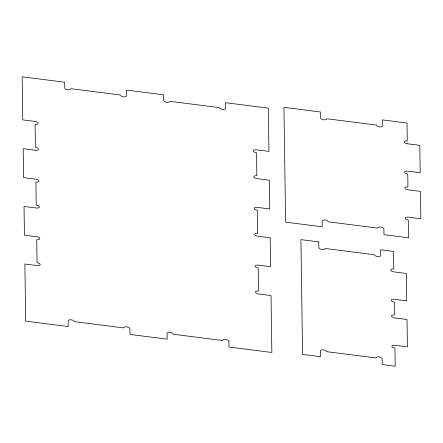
<?xml version="1.0" encoding="UTF-8"?>
<svg xmlns="http://www.w3.org/2000/svg" width="443" height="443" viewBox="0 0 443 443"><rect width="100%" height="100%" fill="white"/><g stroke="black" fill="none" stroke-linecap="round" stroke-linejoin="round"><path stroke-width="0.66" d="M407.316 143.765L419.787 145.348L420.18 172.715L407.71 171.131A3.123 1.423 9.4 0 0 404.636 172.177A3.123 1.423 9.4 0 0 407.759 174.01L407.942 186.918A3.123 1.423 9.4 0 0 404.874 187.965A3.123 1.423 9.4 0 0 407.986 189.798L420.451 191.387L420.85 218.753L408.38 217.164A3.123 1.423 9.4 0 0 405.306 218.216A3.123 1.423 9.4 0 0 408.424 220.049L408.684 237.802L383.987 234.663L383.904 228.904A3.123 1.423 9.4 0 0 380.792 227.071A3.123 1.423 9.4 0 0 377.724 228.117L328.296 221.827A3.123 1.423 9.4 0 0 325.118 219.983A3.123 1.423 9.4 0 0 322.122 221.096L322.199 226.794L285.602 222.137L283.935 107.361L320.566 112.024L320.654 117.899A3.123 1.423 9.4 0 0 323.695 119.782A3.123 1.423 9.4 0 0 326.829 118.746L376.257 125.037A3.123 1.423 9.4 0 0 379.369 126.87A3.123 1.423 9.4 0 0 382.436 125.823L382.353 119.887L407.017 123.027L407.278 140.88A3.123 1.423 9.4 0 0 404.204 141.926A3.123 1.423 9.4 0 0 407.316 143.765M35.446 150.238L23.191 148.682L23.612 177.632L35.739 179.177A3.123 1.423 9.4 0 1 38.973 180.993A3.123 1.423 9.4 0 1 35.905 182.073L36.243 205.12A3.123 1.423 9.4 0 1 39.349 206.953A3.123 1.423 9.4 0 1 36.282 208L24.027 206.438L24.448 235.2L36.575 236.745A3.123 1.423 9.4 0 1 39.809 238.561A3.123 1.423 9.4 0 1 36.741 239.641L37.074 262.688A3.123 1.423 9.4 0 1 40.186 264.521A3.123 1.423 9.4 0 1 37.118 265.567L24.863 264.006L25.694 321.147L68.216 326.557L68.139 320.909A3.123 1.423 9.4 0 1 71.14 319.796A3.123 1.423 9.4 0 1 74.313 321.635L123.741 327.931A3.123 1.423 9.4 0 1 126.809 326.884A3.123 1.423 9.4 0 1 129.915 328.717L130.004 334.426L167.172 339.155L167.089 333.507A3.123 1.423 9.4 0 1 170.09 332.394A3.123 1.423 9.4 0 1 173.268 334.232L222.691 340.529A3.123 1.423 9.4 0 1 225.764 339.482A3.123 1.423 9.4 0 1 228.87 341.315M228.876 341.315L228.959 347.024L271.852 352.484L271.027 295.536L258.695 293.964A3.123 1.423 9.4 0 1 255.461 292.147A3.123 1.423 9.4 0 1 258.524 291.068L258.191 268.021A3.123 1.423 9.4 0 1 255.085 266.188A3.123 1.423 9.4 0 1 258.153 265.141L270.612 266.725L270.191 237.775L257.859 236.202A3.123 1.423 9.4 0 1 254.625 234.386A3.123 1.423 9.4 0 1 257.688 233.306L257.355 210.264A3.123 1.423 9.4 0 1 254.249 208.426A3.123 1.423 9.4 0 1 257.311 207.379L269.776 208.969L269.355 180.207L257.023 178.634A3.123 1.423 9.4 0 1 253.789 176.818A3.123 1.423 9.4 0 1 256.857 175.738L256.519 152.697A3.123 1.423 9.4 0 1 253.413 150.858A3.123 1.423 9.4 0 1 256.48 149.812L268.94 151.401L268.314 108.153L225.415 102.687L225.498 108.38A3.123 1.423 9.4 0 1 222.425 109.427A3.123 1.423 9.4 0 1 219.318 107.594L169.891 101.303A3.123 1.423 9.4 0 1 166.756 102.339A3.123 1.423 9.4 0 1 163.711 100.456L163.633 94.824L126.46 90.09L126.543 95.782A3.123 1.423 9.4 0 1 123.475 96.829A3.123 1.423 9.4 0 1 120.363 94.996L70.935 88.705A3.123 1.423 9.4 0 1 67.801 89.741A3.123 1.423 9.4 0 1 64.761 87.858L64.678 82.226L22.15 76.811L22.776 119.87L34.903 121.415A3.123 1.423 9.4 0 1 38.137 123.232A3.123 1.423 9.4 0 1 35.069 124.311L35.407 147.358A3.123 1.423 9.4 0 1 38.513 149.191A3.123 1.423 9.4 0 1 35.446 150.238M318.766 241.895L300.913 239.619L302.575 354.394L320.427 356.67L320.344 350.934A3.123 1.423 9.4 0 1 323.346 349.82A3.123 1.423 9.4 0 1 326.519 351.659L375.946 357.95A3.123 1.423 9.4 0 1 379.014 356.903A3.123 1.423 9.4 0 1 382.126 358.736L382.215 364.534L395.195 366.189L394.935 348.159A3.123 1.423 9.4 0 1 391.878 346.321A3.123 1.423 9.4 0 1 394.946 345.285L407.416 346.875L407.017 319.508L394.541 317.919A3.123 1.423 9.4 0 1 391.435 316.097A3.123 1.423 9.4 0 1 394.453 315.028L394.264 302.12A3.123 1.423 9.4 0 1 391.208 300.282A3.123 1.423 9.4 0 1 394.276 299.246L406.746 300.836L406.353 273.469L393.877 271.88A3.123 1.423 9.4 0 1 390.765 270.058A3.123 1.423 9.4 0 1 393.783 268.99L393.528 251.408L380.548 249.758L380.631 255.545A3.123 1.423 9.4 0 1 377.563 256.591A3.123 1.423 9.4 0 1 374.451 254.758L325.024 248.468A3.123 1.423 9.4 0 1 321.895 249.503A3.123 1.423 9.4 0 1 318.849 247.62L318.766 241.895"/></g></svg>
